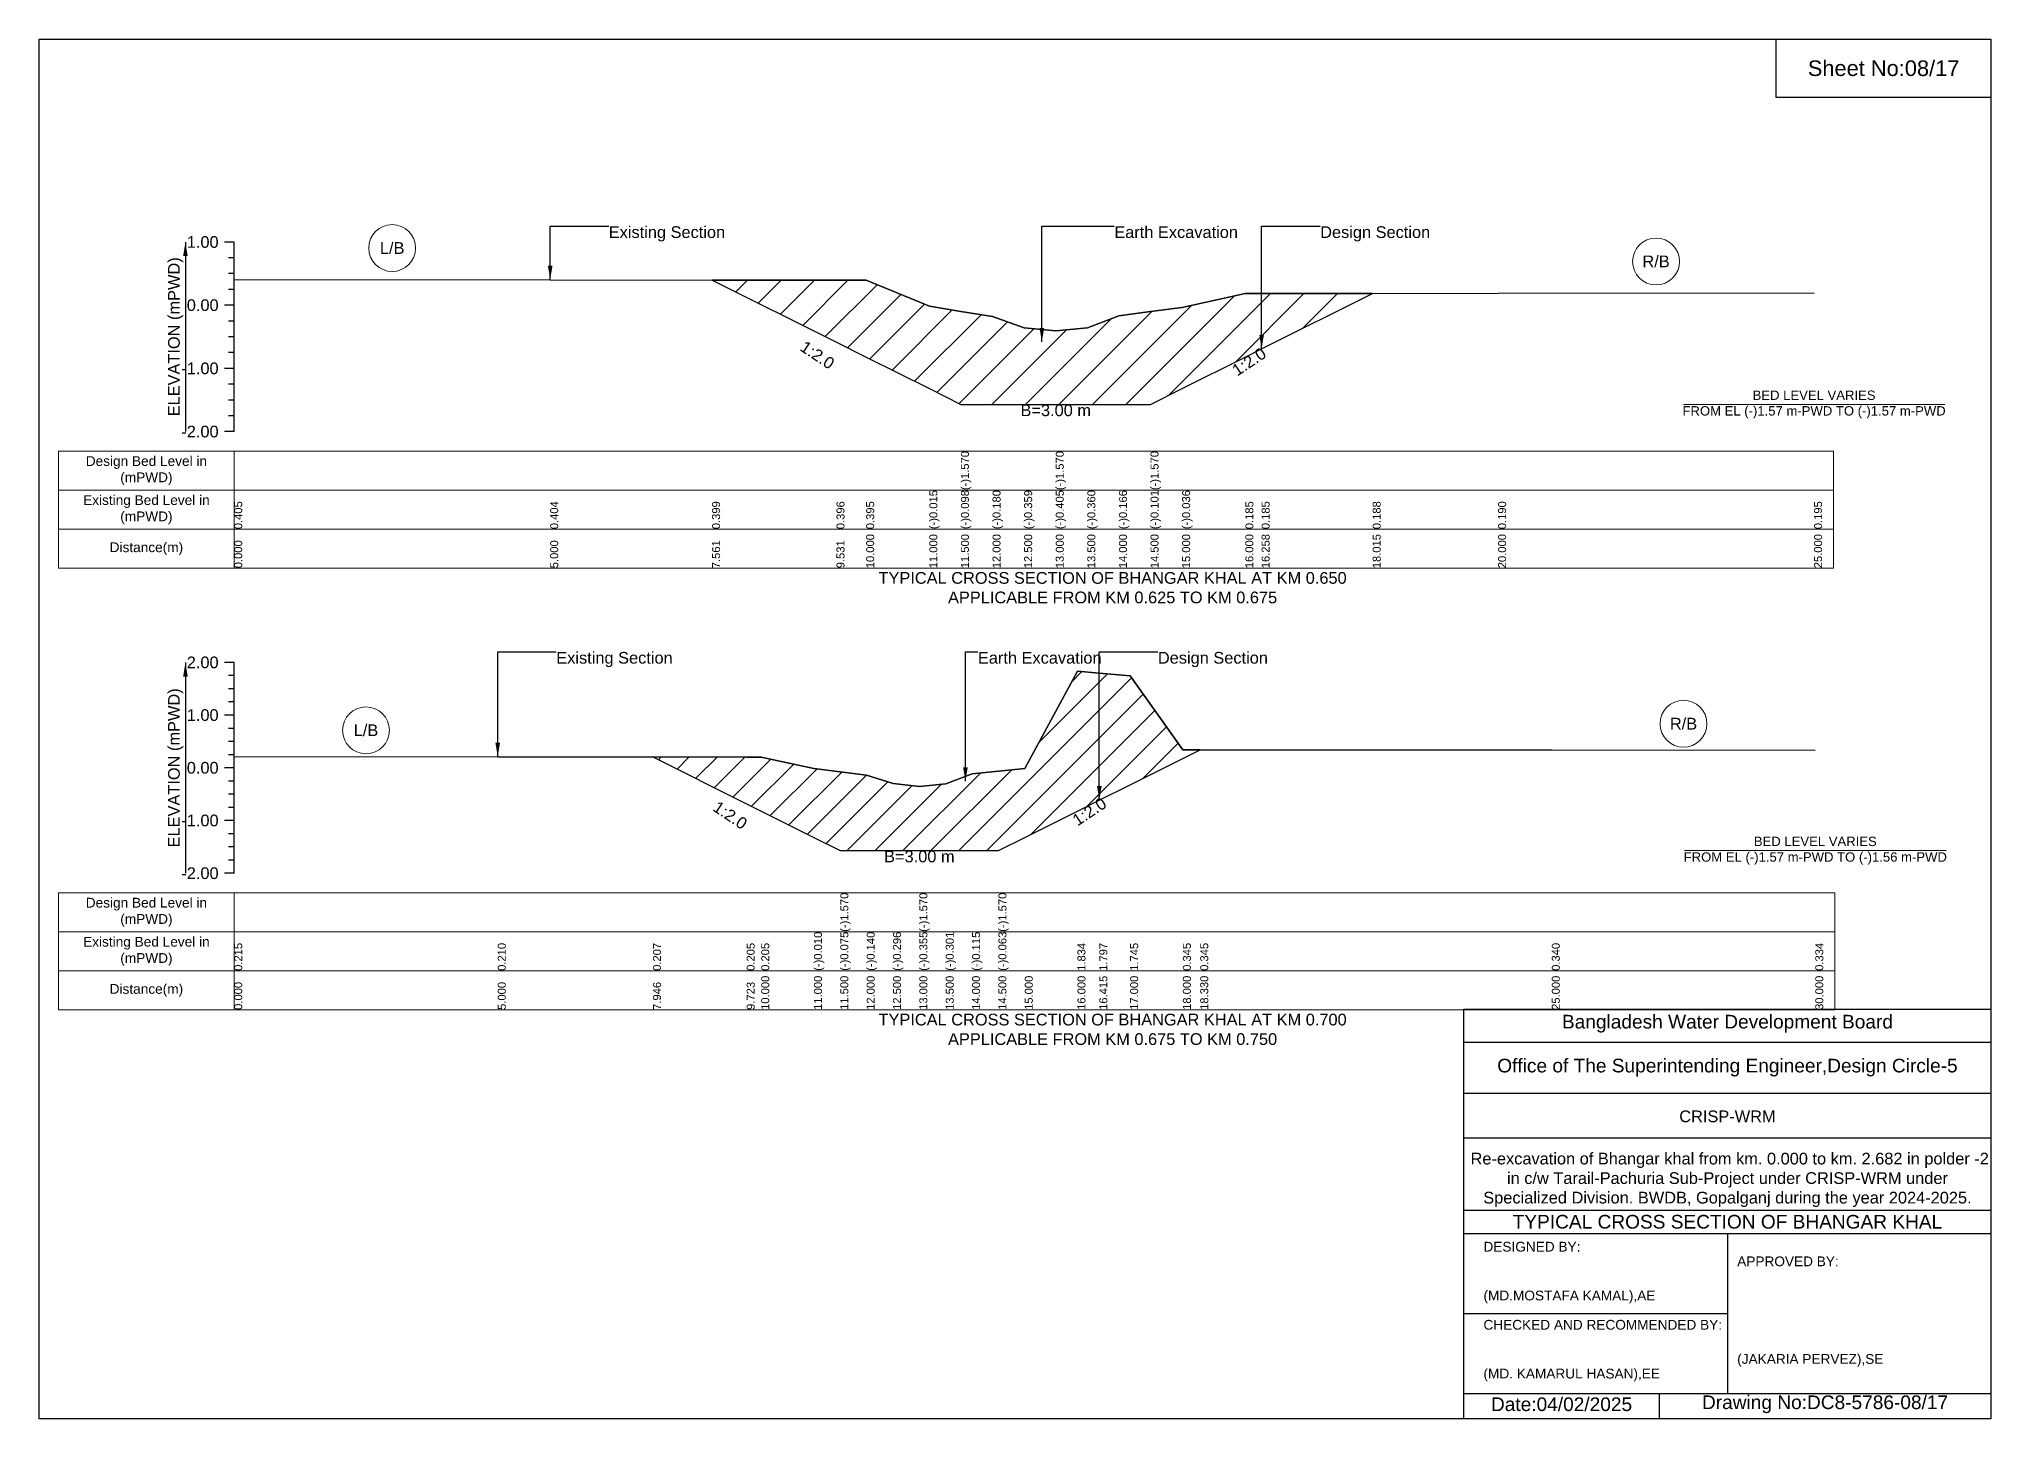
# Model space of a CAD drawing. Header units: inches. Extents: x 91000 to 288000, y -13659 to 0.
# Drawn here: x 170000 to 178000, y -5656 to 0 of the extents above; entities that cross this region are included whole.
import ezdxf

# ---------------------------------------------------------------- set-up
doc = ezdxf.new("R2010")
doc.units = ezdxf.units.IN
doc.header["$LTSCALE"] = 7
doc.header["$MEASUREMENT"] = 0
for name, color, linetype, lineweight in [('Cross section Data Border', 7, 'Continuous', 9), ('Cross Section Labels', 7, 'Continuous', 9), ('Existing_Bed_Level for Xsection', 7, 'Continuous', 25)]:
    doc.layers.add(name, color=color, linetype=linetype, lineweight=lineweight)
doc.styles.get("Standard").update_dxf_attribs({"font": 'arial.ttf'})
doc.dimstyles.get("Standard").update_dxf_attribs({"dimtxt": 0.18, "dimasz": 0.18, "dimexe": 0.18, "dimexo": 0.0625, "dimgap": 0.09, "dimtad": 0, "dimtih": 1, "dimtoh": 1, "dimdec": 4, "dimzin": 0, "dimdsep": 46, "dimtxsty": 'Standard', "dimcen": 0.09, "dimadec": 0, "dimazin": 0, "dimtfac": 1, "dimtdec": 4, "dimtofl": 0, "dimtmove": 0, "dimatfit": 3, "dimfxl": 1, "dimtolj": 1, "dimtzin": 0, "dimarcsym": 0})

msp = doc.modelspace()

# ---------------------------------------------------------------- hatches: boundary and pattern name
at = {"layer": 'Existing_Bed_Level for Xsection'}
h = msp.add_hatch(dxfattribs=at)
h.set_pattern_fill('ANSI31', color=256, scale=777, style=0)
h.paths.add_polyline_path([(172758.4, -987.7), (173268.4, -1242.7), (173390, -1303.5), (173649, -1433), (173778.5, -1497.7), (173908, -1497.7), (174037.5, -1497.7), (174167, -1497.7), (174296.5, -1497.7), (174426, -1497.7), (174555.5, -1497.7), (174685, -1433), (174944, -1303.5), (175010.7, -1270.1), (175465.9, -1042.5), (175010.7, -1043.1), (174944, -1043.2), (174685, -1100.4), (174555.5, -1117.3), (174426, -1134.1), (174296.5, -1184.3), (174167, -1196), (174037.5, -1184.1), (173908, -1137.7), (173778.5, -1116.4), (173649, -1095), (173390, -988.8), (173268.4, -988.6)])
h = msp.add_hatch(dxfattribs=at)
h.set_pattern_fill('ANSI31', color=256, scale=648, style=0)
h.paths.add_polyline_path([(172516.3, -2942.6), (172900.2, -3134.5), (172960, -3164.4), (173176, -3272.4), (173284, -3326.4), (173392, -3326.4), (173500, -3326.4), (173608, -3326.4), (173716, -3326.4), (173824, -3326.4), (173932, -3326.4), (174040, -3272.4), (174256, -3164.4), (174345.6, -3119.6), (174472, -3056.4), (174688, -2948.4), (174759.2, -2912.9), (174688, -2912.8), (174472, -2610.4), (174345.6, -2599.1), (174256, -2591.2), (174040, -2989.5), (173932, -3000.8), (173824, -3012.2), (173716, -3052.3), (173608, -3064), (173500, -3051.3), (173392, -3017.6), (173284, -3003.5), (173176, -2989.5), (172960, -2943), (172900.2, -2943)])

# ---------------------------------------------------------------- linework, layer by layer
for points in [[(170000, 0), (178000, 0), (178000, -5656), (170000, -5656)], [(177120, 0), (178000, 0), (178000, -240), (177120, -240)]]:
    msp.add_lwpolyline(points, close=True)
for points in [[(175840, -5656), (175840, -3976), (178000, -3976)], [(175840, -4112), (178000, -4112)], [(175840, -4320), (178000, -4320)], [(175840, -4504), (178000, -4504)], [(175840, -4800), (178000, -4800)], [(175840, -4896), (178000, -4896)], [(176920, -4896), (176920, -5552)], [(175840, -5224), (176920, -5224)], [(175840, -5552), (178000, -5552)], [(176640, -5552), (176640, -5656)]]:
    msp.add_lwpolyline(points)
at = {"layer": 'Cross section Data Border'}
for points in [[(170080, -1689.1), (177355, -1689.1), (177355, -2169.1), (170080, -2169.1)], [(170080, -3499.3), (177360, -3499.3), (177360, -3979.3), (170080, -3979.3)]]:
    msp.add_lwpolyline(points, close=True, dxfattribs=at)
for points in [[(170800, -1689.1), (170800, -2169.1)], [(170080, -1849.1), (177355, -1849.1)], [(170080, -2009.1), (177355, -2009.1)], [(170800, -3499.3), (170800, -3979.3)], [(170080, -3659.3), (177360, -3659.3)], [(170080, -3819.3), (177360, -3819.3)]]:
    msp.add_lwpolyline(points, dxfattribs=at)
at = {"layer": 'Cross Section Labels'}
for points in [[(176739.2, -1497.7), (177810.8, -1497.7)], [(176744.2, -3326.4), (177815.8, -3326.4)]]:
    msp.add_lwpolyline(points, dxfattribs=at)
for centre in [(171447.5, -856.8), (176627.5, -911.7), (176740, -2806.5), (171340, -2833.4)]:
    msp.add_circle(centre, 96, dxfattribs=at)
at = {"layer": 'Existing_Bed_Level for Xsection'}
for points in [[(170800, -832.1), (170760, -832.1)], [(170800, -1609.1), (170800, -1350.1), (170800, -1091.1), (170800, -832.1)], [(170800, -896.9), (170776, -896.9)], [(170800, -961.6), (170776, -961.6)], [(170800, -1026.4), (170776, -1026.4)], [(170800, -986.2), (172095, -986.5), (172758.4, -987.7), (173268.4, -988.6), (173390, -988.8), (173649, -1095), (173778.5, -1116.4), (173778.5, -1116.4), (173908, -1137.7), (174037.5, -1184.1), (174167, -1196), (174167, -1196), (174296.5, -1184.3), (174426, -1134.1), (174555.5, -1117.3), (174555.5, -1117.3), (174685, -1100.4), (174944, -1043.2), (175010.7, -1043.1), (175465.9, -1042.5), (175980, -1041.9), (177275, -1040.6)], [(170800, -1091.1), (170760, -1091.1)], [(170800, -1155.9), (170776, -1155.9)], [(170800, -1220.6), (170776, -1220.6)], [(170800, -1350.1), (170760, -1350.1)], [(170800, -1285.4), (170776, -1285.4)], [(170800, -1414.9), (170776, -1414.9)], [(170800, -1479.6), (170776, -1479.6)], [(170800, -1544.4), (170776, -1544.4)], [(170800, -1609.1), (170760, -1609.1)], [(170800, -2555.3), (170760, -2555.3)], [(170800, -3419.3), (170800, -3203.3), (170800, -2987.3), (170800, -2771.3), (170800, -2555.3)], [(170800, -2609.3), (170776, -2609.3)], [(170800, -2940.9), (171880, -2942), (172516.3, -2942.6), (172900.2, -2943), (172960, -2943), (173176, -2989.5), (173284, -3003.5), (173284, -3003.5), (173392, -3017.6), (173500, -3051.3), (173608, -3064), (173608, -3064), (173716, -3052.3), (173824, -3012.2), (173932, -3000.8), (173932, -3000.8), (174040, -2989.5), (174256, -2591.2), (174345.6, -2599.1), (174472, -2610.4), (174688, -2912.8), (174759.2, -2912.9), (176200, -2913.9), (177280, -2915.2)], [(170800, -2663.3), (170776, -2663.3)], [(170800, -2717.3), (170776, -2717.3)], [(170800, -2771.3), (170760, -2771.3)], [(170800, -2825.3), (170776, -2825.3)], [(170800, -2879.3), (170776, -2879.3)], [(170800, -2933.3), (170776, -2933.3)], [(170800, -2987.3), (170760, -2987.3)], [(170800, -3041.3), (170776, -3041.3)], [(170800, -3095.3), (170776, -3095.3)], [(170800, -3149.3), (170776, -3149.3)], [(170800, -3203.3), (170760, -3203.3)], [(170800, -3257.3), (170776, -3257.3)], [(170800, -3311.3), (170776, -3311.3)], [(170800, -3419.3), (170760, -3419.3)], [(170800, -3365.3), (170776, -3365.3)]]:
    msp.add_lwpolyline(points, dxfattribs=at)
for points in [[(172758.4, -987.7), (173268.4, -1242.7), (173390, -1303.5), (173649, -1433), (173778.5, -1497.7), (173778.5, -1497.7), (173908, -1497.7), (174037.5, -1497.7), (174167, -1497.7), (174167, -1497.7), (174296.5, -1497.7), (174426, -1497.7), (174555.5, -1497.7), (174555.5, -1497.7), (174685, -1433), (174944, -1303.5), (175010.7, -1270.1), (175465.9, -1042.5), (175010.7, -1043.1), (174944, -1043.2), (174685, -1100.4), (174555.5, -1117.3), (174555.5, -1117.3), (174426, -1134.1), (174296.5, -1184.3), (174167, -1196), (174167, -1196), (174037.5, -1184.1), (173908, -1137.7), (173778.5, -1116.4), (173778.5, -1116.4), (173649, -1095), (173390, -988.8), (173268.4, -988.6)], [(172516.3, -2942.6), (172900.2, -3134.5), (172960, -3164.4), (173176, -3272.4), (173284, -3326.4), (173284, -3326.4), (173392, -3326.4), (173500, -3326.4), (173608, -3326.4), (173608, -3326.4), (173716, -3326.4), (173824, -3326.4), (173932, -3326.4), (173932, -3326.4), (174040, -3272.4), (174256, -3164.4), (174345.6, -3119.6), (174472, -3056.4), (174688, -2948.4), (174759.2, -2912.9), (174759.2, -2912.9), (174759.2, -2912.9), (174688, -2912.8), (174472, -2610.4), (174345.6, -2599.1), (174256, -2591.2), (174040, -2989.5), (173932, -3000.8), (173932, -3000.8), (173824, -3012.2), (173716, -3052.3), (173608, -3064), (173608, -3064), (173500, -3051.3), (173392, -3017.6), (173284, -3003.5), (173284, -3003.5), (173176, -2989.5), (172960, -2943), (172900.2, -2943)]]:
    msp.add_lwpolyline(points, close=True, dxfattribs=at)

# ---------------------------------------------------------------- texts
at = {"attachment_point": 5}
for s, insert, char_height in [('Sheet No:08/17', (177560, -120), 64), ('Bangladesh Water Development Board', (176920, -4036), 56), ('Office of The Superintending Engineer,Design Circle-5', (176920, -4216), 56)]:
    msp.add_mtext(s, dxfattribs=dict(at, insert=insert, char_height=char_height))
for s, insert, char_height, width, attachment_point in [('CRISP-WRM', (176920, -4416), 48, 2240, 5), (' Re-excavation of Bhangar khal from km. 0.000 to km. 2.682 in polder -2 in c/w Tarail-Pachuria Sub-Project under CRISP-WRM under Specialized Division. BWDB, Gopalganj during the year 2024-2025.', (176920, -4676), 48, 2160, 5), ('TYPICAL CROSS SECTION OF BHANGAR KHAL', (176920, -4848), 56, 2240, 5), ('DESIGNED BY:^J^J^J(MD.MOSTAFA KAMAL),AE', (175920, -5056), 40, 1120, 4), ('APPROVED BY:^J^J^J^J^J^J(JAKARIA PERVEZ),SE', (176960, -5216), 40, 1120, 4), ('CHECKED AND RECOMMENDED BY:^J^J^J(MD. KAMARUL HASAN),EE', (175920, -5376), 40, 1120, 4), ('Date:04/02/2025', (176240, -5596), 56, 1120, 5), ('Drawing No:DC8-5786-08/17', (177320, -5596), 56, 1760, 5)]:
    msp.add_mtext(s, dxfattribs=dict(insert=insert, char_height=char_height, width=width, attachment_point=attachment_point))
at = {"layer": 'Cross section Data Border', "char_height": 40, "width": 640, "attachment_point": 5}
for s, insert in [('Design Bed Level in (mPWD)', (170440, -1769.1)), ('Existing Bed Level in (mPWD)', (170440, -1929.1)), ('Distance(m)', (170440, -2089.1)), ('Design Bed Level in (mPWD)', (170440, -3579.3)), ('Existing Bed Level in (mPWD)', (170440, -3739.3)), ('Distance(m)', (170440, -3899.3))]:
    msp.add_mtext(s, dxfattribs=dict(at, insert=insert))
at = {"layer": 'Cross Section Labels'}
for s, insert, char_height, attachment_point in [('Existing Section', (172335, -767.4), 48, 1), ('Earth Excavation', (174407, -767.4), 48, 1), ('Design Section', (175250.7, -767.4), 48, 1), ('L/B', (171447.5, -856.8), 48, 5), ('R/B', (176627.5, -911.7), 48, 5), ('B=3.00 m', (174167, -1497.7), 48, 2), ('BED LEVEL VARIES ^JFROM EL (-)1.57 m-PWD TO (-)1.57 m-PWD', (177275, -1497.7), 38.4, 5), ('TYPICAL CROSS SECTION OF BHANGAR KHAL AT KM 0.650^JAPPLICABLE FROM KM 0.625 TO KM 0.675', (174400, -2249.1), 48, 5), ('Existing Section', (172120, -2512.1), 48, 1), ('Earth Excavation', (173848, -2512.1), 48, 1), ('Design Section', (174585.6, -2512.1), 48, 1), ('R/B', (176740, -2806.5), 48, 5), ('L/B', (171340, -2833.4), 48, 5), ('BED LEVEL VARIES ^JFROM EL (-)1.57 m-PWD TO (-)1.56 m-PWD', (177280, -3326.4), 38.4, 5), ('B=3.00 m', (173608, -3326.4), 48, 2), ('TYPICAL CROSS SECTION OF BHANGAR KHAL AT KM 0.700^JAPPLICABLE FROM KM 0.675 TO KM 0.750', (174400, -4059.3), 48, 5)]:
    msp.add_mtext(s, dxfattribs=dict(at, insert=insert, char_height=char_height, attachment_point=attachment_point))
at = {"layer": 'Cross Section Labels', "char_height": 48, "attachment_point": 2}
for insert, rotation in [((173203.7, -1275.1), 326.30993), ((174945.9, -1302.5), 33.69007), ((174291.6, -3146.6), 33.69007), ((172846.2, -3161.5), 326.30993)]:
    msp.add_mtext('1:2.0', dxfattribs=dict(at, insert=insert, rotation=rotation))
at = {"layer": 'Existing_Bed_Level for Xsection', "char_height": 48, "attachment_point": 6}
for s, insert in [('1.00', (170736, -832.1)), ('0.00', (170736, -1091.1)), ('-1.00', (170736, -1350.1)), ('-2.00', (170736, -1609.1)), ('2.00', (170736, -2555.3)), ('1.00', (170736, -2771.3)), ('0.00', (170736, -2987.3)), ('-1.00', (170736, -3203.3)), ('-2.00', (170736, -3419.3))]:
    msp.add_mtext(s, dxfattribs=dict(at, insert=insert))
at = {"layer": 'Existing_Bed_Level for Xsection', "rotation": 90}
for s, insert, char_height, attachment_point in [('ELEVATION (mPWD)', (170560, -1220.6), 48, 5), ('(-)1.570', (173778.5, -1849.1), 32.8, 1), ('(-)1.570', (174167, -1849.1), 32.8, 1), ('(-)1.570', (174555.5, -1849.1), 32.8, 1), ('0.405', (170800, -2009.1), 32.8, 1), ('0.404', (172095, -2009.1), 32.8, 1), ('0.399', (172758.4, -2009.1), 32.8, 1), ('0.396', (173268.4, -2009.1), 32.8, 1), ('0.395', (173390, -2009.1), 32.8, 1), ('(-)0.015', (173649, -2009.1), 32.8, 1), ('(-)0.098', (173778.5, -2009.1), 32.8, 1), ('(-)0.180', (173908, -2009.1), 32.8, 1), ('(-)0.359', (174037.5, -2009.1), 32.8, 1), ('(-)0.405', (174167, -2009.1), 32.8, 1), ('(-)0.360', (174296.5, -2009.1), 32.8, 1), ('(-)0.166', (174426, -2009.1), 32.8, 1), ('(-)0.101', (174555.5, -2009.1), 32.8, 1), ('(-)0.036', (174685, -2009.1), 32.8, 1), ('0.185', (174944, -2009.1), 32.8, 1), ('0.185', (175010.7, -2009.1), 32.8, 1), ('0.188', (175465.9, -2009.1), 32.8, 1), ('0.190', (175980, -2009.1), 32.8, 1), ('0.195', (177275, -2009.1), 32.8, 1), ('0.000', (170800, -2169.1), 32.8, 1), ('5.000', (172095, -2169.1), 32.8, 1), ('7.561', (172758.4, -2169.1), 32.8, 1), ('9.531', (173268.4, -2169.1), 32.8, 1), ('10.000', (173390, -2169.1), 32.8, 1), ('11.000', (173649, -2169.1), 32.8, 1), ('11.500', (173778.5, -2169.1), 32.8, 1), ('12.000', (173908, -2169.1), 32.8, 1), ('12.500', (174037.5, -2169.1), 32.8, 1), ('13.000', (174167, -2169.1), 32.8, 1), ('13.500', (174296.5, -2169.1), 32.8, 1), ('14.000', (174426, -2169.1), 32.8, 1), ('14.500', (174555.5, -2169.1), 32.8, 1), ('15.000', (174685, -2169.1), 32.8, 1), ('16.000', (174944, -2169.1), 32.8, 1), ('16.258', (175010.7, -2169.1), 32.8, 1), ('18.015', (175465.9, -2169.1), 32.8, 1), ('20.000', (175980, -2169.1), 32.8, 1), ('25.000', (177275, -2169.1), 32.8, 1), ('ELEVATION (mPWD)', (170560, -2987.3), 48, 5), ('(-)1.570', (173284, -3659.3), 32.8, 1), ('(-)1.570', (173608, -3659.3), 32.8, 1), ('(-)1.570', (173932, -3659.3), 32.8, 1), ('(-)0.010', (173176, -3819.3), 32.8, 1), ('(-)0.075', (173284, -3819.3), 32.8, 1), ('(-)0.140', (173392, -3819.3), 32.8, 1), ('(-)0.296', (173500, -3819.3), 32.8, 1), ('(-)0.355', (173608, -3819.3), 32.8, 1), ('(-)0.301', (173716, -3819.3), 32.8, 1), ('(-)0.115', (173824, -3819.3), 32.8, 1), ('(-)0.063', (173932, -3819.3), 32.8, 1), ('0.215', (170800, -3819.3), 32.8, 1), ('0.210', (171880, -3819.3), 32.8, 1), ('0.207', (172516.3, -3819.3), 32.8, 1), ('0.205', (172900.2, -3819.3), 32.8, 1), ('0.205', (172960, -3819.3), 32.8, 1), ('1.834', (174256, -3819.3), 32.8, 1), ('1.797', (174345.6, -3819.3), 32.8, 1), ('1.745', (174472, -3819.3), 32.8, 1), ('0.345', (174688, -3819.3), 32.8, 1), ('0.345', (174759.2, -3819.3), 32.8, 1), ('0.340', (176200, -3819.3), 32.8, 1), ('0.334', (177280, -3819.3), 32.8, 1), ('0.000', (170800, -3979.3), 32.8, 1), ('5.000', (171880, -3979.3), 32.8, 1), ('7.946', (172516.3, -3979.3), 32.8, 1), ('9.723', (172900.2, -3979.3), 32.8, 1), ('10.000', (172960, -3979.3), 32.8, 1), ('11.000', (173176, -3979.3), 32.8, 1), ('11.500', (173284, -3979.3), 32.8, 1), ('12.000', (173392, -3979.3), 32.8, 1), ('12.500', (173500, -3979.3), 32.8, 1), ('13.000', (173608, -3979.3), 32.8, 1), ('13.500', (173716, -3979.3), 32.8, 1), ('14.000', (173824, -3979.3), 32.8, 1), ('14.500', (173932, -3979.3), 32.8, 1), ('15.000', (174040, -3979.3), 32.8, 1), ('16.000', (174256, -3979.3), 32.8, 1), ('16.415', (174345.6, -3979.3), 32.8, 1), ('17.000', (174472, -3979.3), 32.8, 1), ('18.000', (174688, -3979.3), 32.8, 1), ('18.330', (174759.2, -3979.3), 32.8, 1), ('25.000', (176200, -3979.3), 32.8, 1), ('30.000', (177280, -3979.3), 32.8, 1)]:
    msp.add_mtext(s, dxfattribs=dict(at, insert=insert, char_height=char_height, attachment_point=attachment_point))

# ---------------------------------------------------------------- leaders
at = {"layer": 'Cross Section Labels', "annotation_type": 0, "has_hookline": 1, "hookline_direction": 0}
for points, text_width in [([(172095, -986.5), (172095, -767.4), (172334.9, -767.4)], 467.2), ([(174110.1, -1241.4), (174110.1, -767.4), (174406.9, -767.4)], 497), ([(175010.7, -1270.1), (175010.7, -767.4), (175250.6, -767.4)], 441.2), ([(171880, -2942), (171880, -2512.1), (172119.9, -2512.1)], 467.2), ([(173796.8, -3042.3), (173796.8, -2512.1), (173847.9, -2512.1)], 497), ([(174345.6, -3119.6), (174345.6, -2512.1), (174585.5, -2512.1)], 441.2)]:
    msp.add_leader(points, dimstyle='Standard', override={"dimasz": 57.6}, dxfattribs=dict(at, text_width=text_width))
at = {"layer": 'Existing_Bed_Level for Xsection'}
for points in [[(170600, -832.1), (170600, -1609.1)], [(170600, -2555.3), (170600, -3419.3)]]:
    msp.add_leader(points, dimstyle='Standard', override={"dimasz": 57.6}, dxfattribs=at)

doc.saveas('drawing.dxf')
